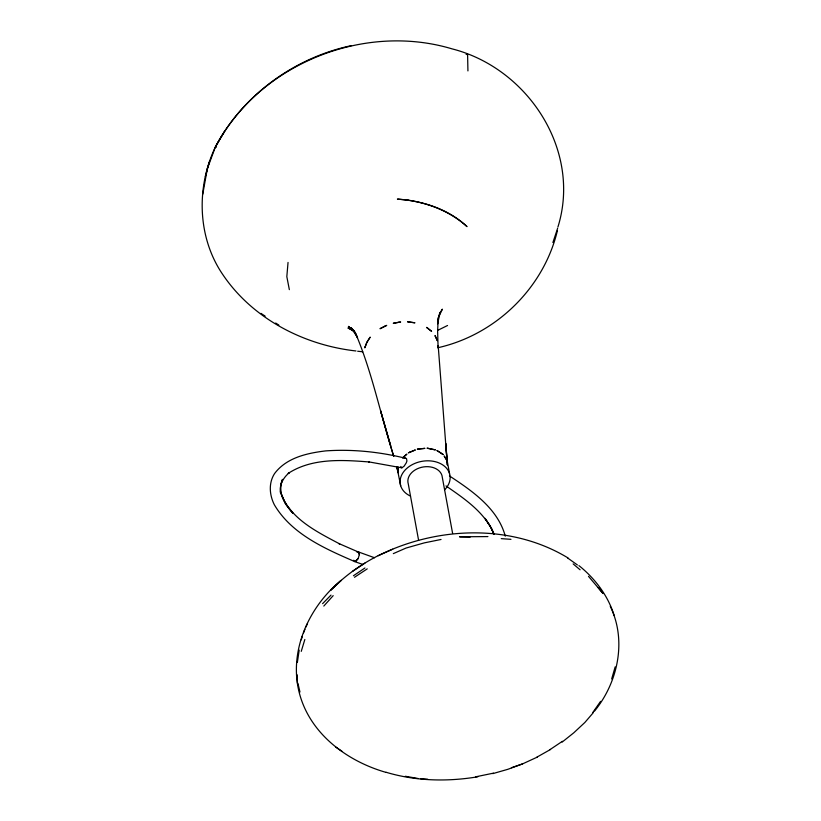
<?xml version="1.0" encoding="UTF-8"?>
<svg xmlns="http://www.w3.org/2000/svg" width="821" height="821" viewBox="0 0 821 821"><rect width="100%" height="100%" fill="white"/><g stroke="black" fill="none" stroke-linecap="round" stroke-linejoin="round"><path stroke-width="1.23" d="M438.096 347.447L437.614 331.007L438.281 317.604L438.034 320.087M202.766 194.218L207.303 168.828L215.112 147.616L215.502 146.764L216.467 146.836L215.112 147.616C196.178 187.506 197.471 237.485 222.707 274.45C252.406 318.62 303.77 345.138 355.975 350.967M288.038 262.443L286.827 276.636L289.341 289.639M437.983 348.022L438.188 345.703L447.332 464.799M297.356 662.444L299.193 650.109M280.525 491.923C289.115 518.338 316.844 531.782 339.709 543.933L338.806 543.512L358.869 552.235L359.321 554.678L358.182 558.516L354.888 561.656C324.9 548.633 291.701 534.184 274.368 504.802C269.432 495.053 268.436 483.056 274.573 473.563C286.447 457.677 307.044 453.141 325.67 450.903C352.773 448.995 380.185 451.94 406.477 458.477L406.929 460.992L406.303 462.787L404.117 466.184L401.859 467.837L368.547 461.833L369.347 461.977C342.244 459.842 312.031 457.892 288.202 473.399L289.249 472.742C283.214 477.678 278.966 485.293 280.587 493.267L280.649 485.601L282.537 479.372C276.759 491.707 284.692 504.299 292.881 513.238L285.482 503.745L280.433 491.717M437.655 323.833L440.035 312.442L438.804 315.849M557.911 227.048C581.863 150.151 527.687 67.907 451.868 48.819L451.252 48.624C362.533 22.424 258.533 64.613 215.41 146.98C242.718 95.236 294.277 57.757 351.306 45.648M205.383 176.597L209.242 162.076M611.676 678.926L615.186 666.868M301.256 651.361L304.837 639.487M552.892 242.544L557.633 228.269M557.336 230.917C543.523 288.274 495.843 334.486 438.506 347.591M438.63 317.019L442.355 309.168L439.912 313.047M215.502 146.764L224.533 131.452M592.854 712.392L600.603 701.35M594.496 711.13C617.926 682.415 626.998 640.554 610.26 606.35M355.955 561.318L358.182 558.516M593.409 712.546L584.86 722.48L573.807 732.784L562.18 742.071M323.813 606.062L333.182 595.646M322.591 603.661L331.007 595.102M340.961 580.478C307.577 607.951 287.309 654.132 300.414 696.824C312.288 735.595 348.391 761.652 386.086 772.397M341.238 580.355L330.781 590.114L341.238 580.355A160.772 118.727 -10.4 0 1 378.101 555.694L392.725 549.218M466.585 54.001L466.112 54.422L467.601 54.566L467.929 70.924M402.526 457.933L406.898 454.116L402.783 457.687M353.42 575.767L364.935 567.988M549.926 749.655L562.426 741.291M352.404 571.406L364.863 563.134M354.487 577.276L367.233 568.871M536.934 757.126L550.552 749.45M437.644 330.381L447.548 325.496M378.204 555.725C436.598 526.435 511.001 523.346 567.906 557.88M492.785 773.628L507.86 769.308L522.567 763.889L537.129 757.188M393.321 553.621L406.097 548.028L424.303 542.876L441.041 539.469M511.411 767.717L522.567 763.889M357.002 552.184L358.079 551.815L374.561 557.757M404.065 458.323L405.441 458.015M475.79 776.799L493.513 773.136M477.853 776.779C447.445 781.869 415.754 781.192 386.116 772.274M487.931 536.585L459.493 536.79L470.187 537.078M501.272 538.638L510.96 539.335M418.176 778.524L405.369 776.266M420.588 778.708L427.792 779.283M357.679 351.234L362.728 351.788M363.067 564.54L354.888 561.656L353.718 560.24M354.21 331.089L347.95 327.948L354.19 331.212M401.859 467.837L400.771 466.472M449.426 475.913C472.085 490.835 497.885 508.497 505.284 536.205M260.945 313.376L265.152 316.136M275.682 323.033L278.842 325.106M335.748 747.079L341.895 751.174M445.977 485.919C464.204 498.542 484.472 512.099 493.657 533.168M567.609 557.962L577.368 564.93M354.262 330.986L348.422 326.368L353.892 331.633M573.15 563.914L580.098 569.784M578.938 565.618C595.03 578.507 608.022 595.605 614.129 615.442M588.493 576.332L603.086 593.552L598.211 587.672M354.22 331.51L351.224 327.764L357.546 337.657L354.97 331.971C372.211 371.903 380.462 415.077 393.803 456.363M599.556 588.195L600.9 590.114M491.112 527.77L485.016 518.308L489.819 525.481L494.006 534.235M491.789 528.816L493.78 534.255M396.902 467.005L400.679 485.745M390.673 445.608L380.595 410.767L393.516 456.014M396.656 467.016L398.401 473.132L398.175 467.067L398.318 471.89M297.91 683.318L299.963 692.021M449.549 473.604L447.219 460.971L445.741 443.494L447.322 464.85M358.869 552.235L359.321 554.678M452.617 533.434L441.965 475.482A17.385 12.838 -10.4 0 0 421.368 467.354A17.385 12.838 -10.4 0 0 408.263 483.856L418.597 540.269M297.151 674.79L297.448 683.154M410.531 496.11A25.215 18.616 -10.4 0 1 405.051 470.105A25.215 18.616 -10.4 0 1 440.446 463.588A25.215 18.616 -10.4 0 1 444.602 489.839M301.266 639.826A160.752 118.706 -10.4 0 1 302.354 636.316M303.585 632.817A160.752 118.706 -10.4 0 1 304.94 629.327M305.925 627.018A160.752 118.706 -10.4 0 1 307.506 623.57M365.304 346.462L364.822 347.858L366.854 342.347L370.097 337.267L366.854 342.347L365.304 346.462M384.669 326.337L380 328.718L386.732 325.373L384.669 326.337M409.895 452.197L408.376 452.843L415.344 449.949L409.895 452.197M398.288 322.366L393.259 323.269L400.658 321.996L398.288 322.366M418.587 448.995L417.294 449.149L424.919 448.369L418.587 448.995M408.037 200.15L397.405 199.103C422.61 200.909 448.348 208.945 467.016 226.617C450.708 211.818 429.629 203.413 408.037 200.15M409.556 322.058L407.544 321.832L414.964 322.807L409.556 322.058M428.593 448.461L427.012 448.163L435.387 449.887L428.593 448.461M442.15 453.818L436.875 450.472L443.33 454.618L442.15 453.818M427.915 328.379L426.561 327.384L431.6 331.335L427.915 328.379M446.727 460.119L444.171 455.983L447.219 460.971L446.727 460.119M435.787 337.185L434.986 335.573L437.326 340.684L435.787 337.185"/></g></svg>
